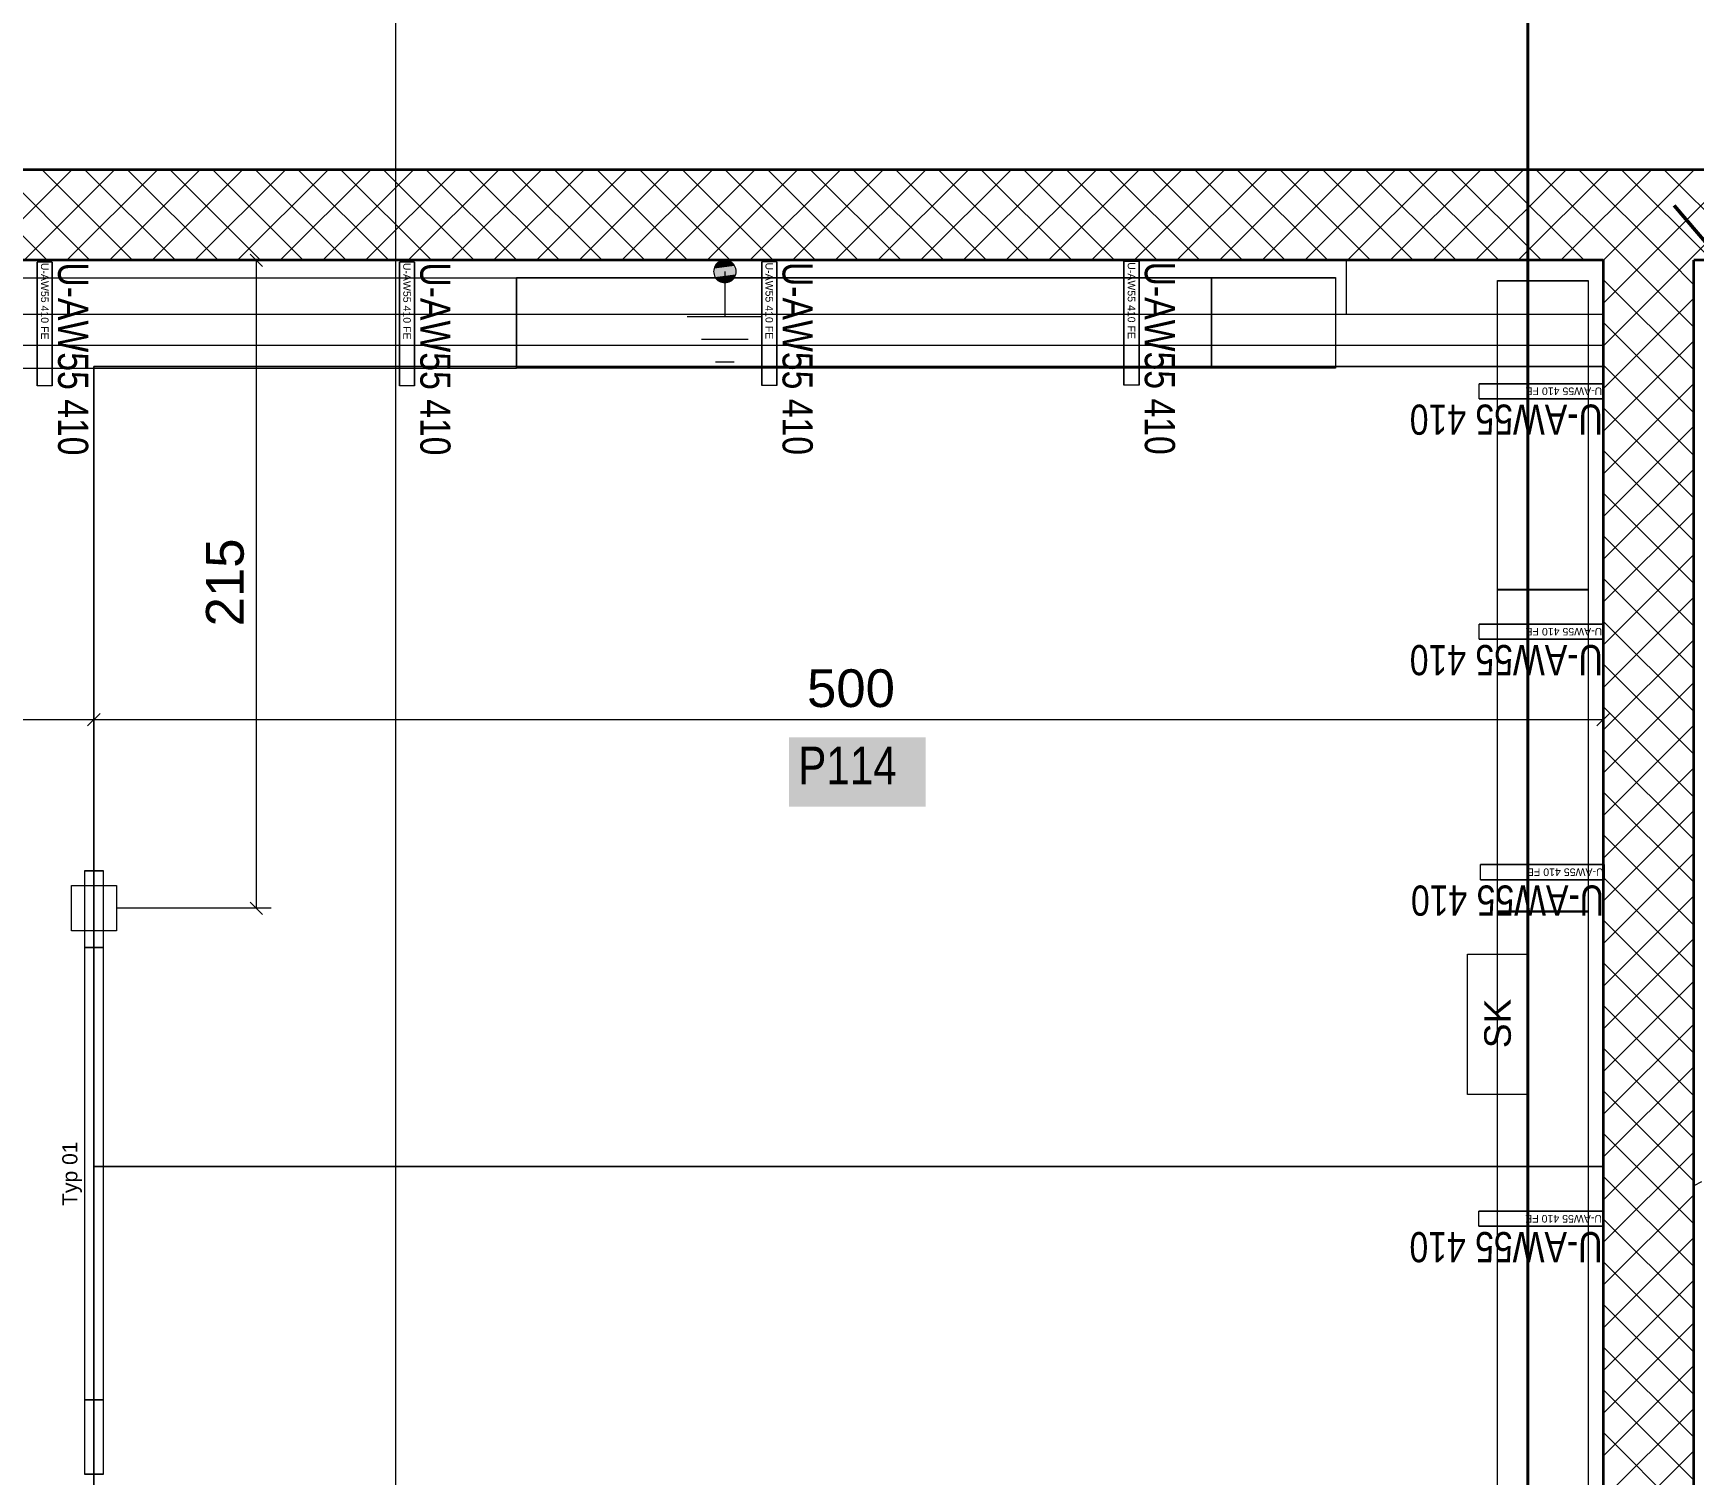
# Model space of a CAD drawing. Extents: x -1067 to 613, y -179 to 712.
# Drawn here: x -189.1 to -79.1, y 363.9 to 459.4 of the extents above; entities that cross this region are included whole.
import ezdxf
from ezdxf.lldxf.tags import DXFTag

# ---------------------------------------------------------------- set-up
doc = ezdxf.new("R2010")
doc.units = 0
doc.layers.get('0').update_dxf_attribs({"lineweight": 13})
for name, color, linetype, lineweight, true_color in [('A-____-MATC-OTLN', 7, 'Strichpunkt - Mittel', 40, 0x0080ff), ('A-DETL-____-OTLN', 5, 'Continuous', 9, 0x0000ff), ('EL01_VVV_Mass', 7, 'Continuous', 13, 0xb2b200), ('EL01_WAN_Leuchten', 7, 'Continuous', 13, 0x0080ff), ('EL01_WAN_Leuchtentyp', 7, 'Continuous', 13, 0x0099ff), ('EL01_WAN_Licht', 7, 'Continuous', 13, 0x0080ff), ('EL01_WAN_Potentialausgleich', 1, 'Continuous', 13, 0xff0000), ('EL01_WAN_Schlaufkasten', 1, 'Continuous', 13, 0xff0000), ('EL01_WAN_Trassen', 40, 'Continuous', 13, 0xffbf00), ('EL01_WAN_Trassen Befestigung', 7, 'Continuous', 13, 0xb2b200), ('X_Geometrie', 3, 'Continuous', 50, 0x00ff00)]:
    doc.layers.add(name, color=color, linetype=linetype, lineweight=lineweight, true_color=true_color)
for name, color, linetype, lineweight in [('A-FLOR-____-OTLN', 7, 'Continuous', 9), ('A-WALL-____-MCUT', 7, 'Continuous', 35), ('A-WALL-____-PATT', 7, 'Continuous', 35), ('C-PRKG-____-IDEN', 7, 'Continuous', 5), ('C-PRKG-____-OTLN', 7, 'Continuous', 9), ('S-GRID-____-OTLN', 7, 'Continuous', 5)]:
    doc.layers.add(name, color=color, linetype=linetype, lineweight=lineweight)
doc.styles.get("Standard").update_dxf_attribs({"font": 'arial.ttf'})
tags = doc.linetypes.add('_Rasterlinie_', pattern=[0.375, 0.2, -0.05, 0.075, -0.05]).pattern_tags.tags
tags[10:11] = [DXFTag(74, 4), DXFTag(75, 0), DXFTag(340, '0'), DXFTag(46, 1.0), DXFTag(50, 0.0), DXFTag(44, 0.0), DXFTag(45, 0.0)]
tags[8:9] = [DXFTag(74, 4), DXFTag(75, 0), DXFTag(340, '0'), DXFTag(46, 1.0), DXFTag(50, 0.0), DXFTag(44, 0.0), DXFTag(45, 0.0)]
tags[6:7] = [DXFTag(74, 4), DXFTag(75, 0), DXFTag(340, '0'), DXFTag(46, 1.0), DXFTag(50, 0.0), DXFTag(44, 0.0), DXFTag(45, 0.0)]
tags[4:5] = [DXFTag(74, 4), DXFTag(75, 0), DXFTag(340, '0'), DXFTag(46, 1.0), DXFTag(50, 0.0), DXFTag(44, 0.0), DXFTag(45, 0.0)]
tags = doc.linetypes.add('Gestrichelt', pattern=[0.1, 0.05, -0.05]).pattern_tags.tags
tags[6:7] = [DXFTag(74, 4), DXFTag(75, 0), DXFTag(340, '0'), DXFTag(46, 1.0), DXFTag(50, 0.0), DXFTag(44, 0.0), DXFTag(45, 0.0)]
tags[4:5] = [DXFTag(74, 4), DXFTag(75, 0), DXFTag(340, '0'), DXFTag(46, 1.0), DXFTag(50, 0.0), DXFTag(44, 0.0), DXFTag(45, 0.0)]
tags = doc.linetypes.add('Strichpunkt - Mittel', pattern=[0.35, 0.15, -0.1, 0, -0.1]).pattern_tags.tags
tags[10:11] = [DXFTag(74, 4), DXFTag(75, 0), DXFTag(340, '0'), DXFTag(46, 1.0), DXFTag(50, 0.0), DXFTag(44, 0.0), DXFTag(45, 0.0)]
tags[8:9] = [DXFTag(74, 4), DXFTag(75, 0), DXFTag(340, '0'), DXFTag(46, 1.0), DXFTag(50, 0.0), DXFTag(44, 0.0), DXFTag(45, 0.0)]
tags[6:7] = [DXFTag(74, 4), DXFTag(75, 0), DXFTag(340, '0'), DXFTag(46, 1.0), DXFTag(50, 0.0), DXFTag(44, 0.0), DXFTag(45, 0.0)]
tags[4:5] = [DXFTag(74, 4), DXFTag(75, 0), DXFTag(340, '0'), DXFTag(46, 1.0), DXFTag(50, 0.0), DXFTag(44, 0.0), DXFTag(45, 0.0)]

# ---------------------------------------------------------------- blocks, each defined once
blk = doc.blocks.new('Referenz-A0UNPC4Q6I', base_point=(-1062.18, -175.86))
at = {"layer": 'A-____-MATC-OTLN', "color": 0, "linetype": 'Strichpunkt - Mittel', "ltscale": 0.4}
blk.add_line((-90.1, 560.56), (-90.1, -171.09), dxfattribs=at)
at = {"layer": 'A-DETL-____-OTLN', "color": 0, "linetype": 'Gestrichelt', "ltscale": 0.13}
blk.add_line((-244.3, 438.76), (-85.1, 438.76), dxfattribs=at)
at = {"layer": 'A-FLOR-____-OTLN', "color": 0, "linetype": 'Continuous', "ltscale": 0.13}
for p, q in [((-85.1, 444.36), (-244.3, 444.36)), ((-102.1, 440.78), (-102.1, 444.36)), ((-85.1, 440.78), (-244.3, 440.78))]:
    blk.add_line(p, q, dxfattribs=at)
at = {"layer": 'A-WALL-____-MCUT', "color": 0, "linetype": 'Continuous', "ltscale": 0.35}
for p, q in [((178.3, 450.38), (-831.25, 450.38)), ((-85.1, 444.38), (-244.3, 444.38)), ((-85.1, 444.38), (-85.1, 205.78)), ((-79.1, 413.85), (-79.1, 444.38)), ((32.2, 444.38), (-79.1, 444.38)), ((-79.1, 288.58), (-79.1, 413.85))]:
    blk.add_line(p, q, dxfattribs=at)
at = {"layer": 'A-WALL-____-PATT', "color": 0, "linetype": 'Continuous', "lineweight": 9, "ltscale": 0.13}
for p, q in [((-188.19, 444.38), (-194.19, 450.38)), ((-192.55, 444.38), (-186.55, 450.38)), ((-185.36, 444.38), (-191.36, 450.38)), ((-189.72, 444.38), (-183.72, 450.38)), ((-182.53, 444.38), (-188.53, 450.38)), ((-186.89, 444.38), (-180.89, 450.38)), ((-179.7, 444.38), (-185.7, 450.38)), ((-184.07, 444.38), (-178.07, 450.38)), ((-176.87, 444.38), (-182.87, 450.38)), ((-181.24, 444.38), (-175.24, 450.38)), ((-174.05, 444.38), (-180.05, 450.38)), ((-178.41, 444.38), (-172.41, 450.38)), ((-171.22, 444.38), (-177.22, 450.38)), ((-175.58, 444.38), (-169.58, 450.38)), ((-168.39, 444.38), (-174.39, 450.38)), ((-172.75, 444.38), (-166.75, 450.38)), ((-165.56, 444.38), (-171.56, 450.38)), ((-169.92, 444.38), (-163.92, 450.38)), ((-162.73, 444.38), (-168.73, 450.38)), ((-167.09, 444.38), (-161.09, 450.38)), ((-159.9, 444.38), (-165.9, 450.38)), ((-164.27, 444.38), (-158.27, 450.38)), ((-157.08, 444.38), (-163.08, 450.38)), ((-161.44, 444.38), (-155.44, 450.38)), ((-154.25, 444.38), (-160.25, 450.38)), ((-158.61, 444.38), (-152.61, 450.38)), ((-151.42, 444.38), (-157.42, 450.38)), ((-155.78, 444.38), (-149.78, 450.38)), ((-148.59, 444.38), (-154.59, 450.38)), ((-152.95, 444.38), (-146.95, 450.38)), ((-145.76, 444.38), (-151.76, 450.38)), ((-150.12, 444.38), (-144.12, 450.38)), ((-142.93, 444.38), (-148.93, 450.38)), ((-147.3, 444.38), (-141.3, 450.38)), ((-140.1, 444.38), (-146.1, 450.38)), ((-144.47, 444.38), (-138.47, 450.38)), ((-137.28, 444.38), (-143.28, 450.38)), ((-141.64, 444.38), (-135.64, 450.38)), ((-134.45, 444.38), (-140.45, 450.38)), ((-138.81, 444.38), (-132.81, 450.38)), ((-131.62, 444.38), (-137.62, 450.38)), ((-135.98, 444.38), (-129.98, 450.38)), ((-128.79, 444.38), (-134.79, 450.38)), ((-133.15, 444.38), (-127.15, 450.38)), ((-125.96, 444.38), (-131.96, 450.38)), ((-130.33, 444.38), (-124.33, 450.38)), ((-123.13, 444.38), (-129.13, 450.38)), ((-127.5, 444.38), (-121.5, 450.38)), ((-120.31, 444.38), (-126.31, 450.38)), ((-124.67, 444.38), (-118.67, 450.38)), ((-117.48, 444.38), (-123.48, 450.38)), ((-121.84, 444.38), (-115.84, 450.38)), ((-114.65, 444.38), (-120.65, 450.38)), ((-119.01, 444.38), (-113.01, 450.38)), ((-111.82, 444.38), (-117.82, 450.38)), ((-116.18, 444.38), (-110.18, 450.38)), ((-108.99, 444.38), (-114.99, 450.38)), ((-113.35, 444.38), (-107.35, 450.38)), ((-106.16, 444.38), (-112.16, 450.38)), ((-110.53, 444.38), (-104.53, 450.38)), ((-103.34, 444.38), (-109.34, 450.38)), ((-107.7, 444.38), (-101.7, 450.38)), ((-100.51, 444.38), (-106.51, 450.38)), ((-104.87, 444.38), (-98.87, 450.38)), ((-97.68, 444.38), (-103.68, 450.38)), ((-102.04, 444.38), (-96.04, 450.38)), ((-94.85, 444.38), (-100.85, 450.38)), ((-99.21, 444.38), (-93.21, 450.38)), ((-92.02, 444.38), (-98.02, 450.38)), ((-96.38, 444.38), (-90.38, 450.38)), ((-89.19, 444.38), (-95.19, 450.38)), ((-93.56, 444.38), (-87.56, 450.38)), ((-86.36, 444.38), (-92.36, 450.38)), ((-90.73, 444.38), (-84.73, 450.38)), ((-83.54, 444.38), (-89.54, 450.38)), ((-87.9, 444.38), (-81.9, 450.38)), ((-80.71, 444.38), (-86.71, 450.38)), ((-85.07, 444.38), (-79.07, 450.38)), ((-77.88, 444.38), (-83.88, 450.38)), ((-82.24, 444.38), (-76.24, 450.38)), ((-75.05, 444.38), (-81.05, 450.38)), ((-79.41, 444.38), (-73.41, 450.38)), ((-85.1, 444.35), (-85.07, 444.38)), ((-85.1, 441.52), (-82.24, 444.38)), ((-85.1, 438.69), (-79.41, 444.38)), ((-79.1, 439.94), (-83.54, 444.38)), ((-79.1, 442.76), (-80.71, 444.38)), ((-79.1, 437.11), (-85.1, 443.11)), ((-85.1, 435.86), (-79.1, 441.86)), ((-79.1, 434.28), (-85.1, 440.28)), ((-85.1, 433.04), (-79.1, 439.04)), ((-79.1, 431.45), (-85.1, 437.45)), ((-85.1, 430.21), (-79.1, 436.21)), ((-79.1, 428.62), (-85.1, 434.62)), ((-85.1, 427.38), (-79.1, 433.38)), ((-79.1, 425.79), (-85.1, 431.79)), ((-85.1, 424.55), (-79.1, 430.55)), ((-79.1, 422.97), (-85.1, 428.97)), ((-85.1, 421.72), (-79.1, 427.72)), ((-79.1, 420.14), (-85.1, 426.14)), ((-85.1, 418.89), (-79.1, 424.89)), ((-79.1, 417.31), (-85.1, 423.31)), ((-85.1, 416.06), (-79.1, 422.06)), ((-79.1, 414.48), (-85.1, 420.48)), ((-85.1, 413.24), (-79.1, 419.24)), ((-79.1, 411.65), (-85.1, 417.65)), ((-85.1, 410.41), (-79.1, 416.41)), ((-79.1, 408.82), (-85.1, 414.82)), ((-85.1, 407.58), (-79.1, 413.58)), ((-79.1, 406), (-85.1, 412)), ((-85.1, 404.75), (-79.1, 410.75)), ((-79.1, 403.17), (-85.1, 409.17)), ((-85.1, 401.92), (-79.1, 407.92)), ((-79.1, 400.34), (-85.1, 406.34)), ((-85.1, 399.09), (-79.1, 405.09)), ((-79.1, 397.51), (-85.1, 403.51)), ((-85.1, 396.27), (-79.1, 402.27)), ((-79.1, 394.68), (-85.1, 400.68)), ((-85.1, 393.44), (-79.1, 399.44)), ((-79.1, 391.85), (-85.1, 397.85)), ((-85.1, 390.61), (-79.1, 396.61)), ((-79.1, 389.02), (-85.1, 395.02)), ((-85.1, 387.78), (-79.1, 393.78)), ((-79.1, 386.2), (-85.1, 392.2)), ((-85.1, 384.95), (-79.1, 390.95)), ((-79.1, 383.37), (-85.1, 389.37)), ((-85.1, 382.12), (-79.1, 388.12)), ((-79.1, 380.54), (-85.1, 386.54)), ((-85.1, 379.3), (-79.1, 385.3)), ((-79.1, 377.71), (-85.1, 383.71)), ((-78.58, 383.33), (-79.1, 383.07)), ((-85.1, 376.47), (-79.1, 382.47)), ((-79.1, 374.88), (-85.1, 380.88)), ((-85.1, 373.64), (-79.1, 379.64)), ((-79.1, 372.05), (-85.1, 378.05)), ((-85.1, 370.81), (-79.1, 376.81)), ((-79.1, 369.23), (-85.1, 375.23)), ((-85.1, 367.98), (-79.1, 373.98)), ((-79.1, 366.4), (-85.1, 372.4)), ((-85.1, 365.15), (-79.1, 371.15)), ((-79.1, 363.57), (-85.1, 369.57)), ((-85.1, 362.32), (-79.1, 368.32)), ((-79.1, 360.74), (-85.1, 366.74)), ((-85.1, 359.5), (-79.1, 365.5))]:
    blk.add_line(p, q, dxfattribs=at)
at = {"layer": 'C-PRKG-____-IDEN', "color": 7, "linetype": 'Continuous', "ltscale": 0.13, "true_color": 0xffffff}
for points in [[(-139.05, 408.19), (-129.98, 408.19), (-139.05, 412.78)], [(-129.98, 408.19), (-139.05, 412.78), (-129.98, 412.78)]]:
    blk.add_solid(points, dxfattribs=at)
at = {"layer": 'C-PRKG-____-OTLN', "color": 0, "linetype": 'Continuous', "ltscale": 0.13}
for p, q in [((-185.1, 437.34), (-185.1, 384.35)), ((-85.1, 437.34), (-185.1, 437.34)), ((-85.1, 437.34), (-185.1, 437.34)), ((-185.1, 437.34), (-185.1, 384.35)), ((-185.1, 384.35), (-185.1, 437.34)), ((-185.1, 437.34), (-85.1, 437.34)), ((-185.1, 437.34), (-185.1, 437.34)), ((-85.1, 437.34), (-85.1, 384.35)), ((-85.1, 437.34), (-85.1, 384.35)), ((-185.1, 384.35), (-185.1, 331.37)), ((-85.1, 384.35), (-185.1, 384.35)), ((-85.1, 384.35), (-185.1, 384.35)), ((-185.1, 384.35), (-185.1, 331.37)), ((-185.1, 331.37), (-185.1, 384.35)), ((-185.1, 384.35), (-85.1, 384.35)), ((-185.1, 384.35), (-185.1, 384.35)), ((-85.1, 384.35), (-185.1, 384.35)), ((-185.1, 384.35), (-85.1, 384.35)), ((-85.1, 384.35), (-185.1, 384.35)), ((-185.1, 384.35), (-185.1, 384.35)), ((-85.1, 384.35), (-85.1, 331.37)), ((-85.1, 384.35), (-85.1, 331.37))]:
    blk.add_line(p, q, dxfattribs=at)
at = {"layer": 'S-GRID-____-OTLN', "color": 0, "linetype": '_Rasterlinie_', "ltscale": 0.13}
blk.add_line((-165.1, -171.09), (-165.1, 546.38), dxfattribs=at)
at = {"layer": 'X_Geometrie', "color": 0, "linetype": 'Continuous', "ltscale": 0.5}
blk.add_line((-80.39, 448), (53.84, 290.35), dxfattribs=at)
at = {"layer": 'C-PRKG-____-IDEN', "color": 0, "linetype": 'Continuous', "ltscale": 0.13, "insert": (-138.43, 412.16), "char_height": 2.5, "attachment_point": 1}
blk.add_mtext('{\\W0.8;\\fArial;P114}', dxfattribs=at)
blk = doc.blocks.new('IfcObject-A0UNPC506I', base_point=(-188.85, 431.74))
at = {"layer": 'EL01_WAN_Trassen', "linetype": 'ByBlock', "lineweight": -2, "ltscale": 0.13}
for p, q in [((-187.85, 444.26), (-188.85, 444.26)), ((-187.85, 444.26), (-188.85, 444.26)), ((-188.85, 444.26), (-188.85, 436.06)), ((-188.85, 436.06), (-188.85, 444.26)), ((-188.85, 444.26), (-188.85, 444.26)), ((-187.85, 444.26), (-187.85, 436.06)), ((-187.85, 436.06), (-187.85, 444.26)), ((-187.85, 444.26), (-187.85, 444.26)), ((-187.85, 436.06), (-188.85, 436.06)), ((-187.85, 436.06), (-188.85, 436.06)), ((-188.85, 436.06), (-188.85, 436.06)), ((-187.85, 436.06), (-187.85, 436.06))]:
    blk.add_line(p, q, dxfattribs=at)
at = {"layer": 'EL01_WAN_Trassen', "lineweight": -2, "attachment_point": 1, "rotation": 270}
for s, insert, char_height in [('{\\fArial;U-AW55 410 FE}', (-188.1, 444.21), 0.5), ('{\\W0.8;\\fArial;U-AW55 410}', (-185.47, 444.24), 2)]:
    blk.add_mtext(s, dxfattribs=dict(at, insert=insert, char_height=char_height))
blk = doc.blocks.new('IfcObject-A0UNPC5A6I', base_point=(-97.54, 400.96))
at = {"layer": 'EL01_WAN_Trassen', "linetype": 'ByBlock', "lineweight": -2, "ltscale": 0.13}
for p, q in [((-93.22, 403.34), (-93.22, 404.34)), ((-93.22, 403.34), (-93.22, 404.34)), ((-85.02, 404.34), (-93.22, 404.34)), ((-93.22, 404.34), (-93.22, 404.34)), ((-93.22, 404.34), (-85.02, 404.34)), ((-85.02, 403.34), (-85.02, 404.34)), ((-85.02, 403.34), (-85.02, 404.34)), ((-85.02, 404.34), (-85.02, 404.34)), ((-85.02, 403.34), (-93.22, 403.34)), ((-93.22, 403.34), (-93.22, 403.34)), ((-93.22, 403.34), (-85.02, 403.34)), ((-85.02, 403.34), (-85.02, 403.34))]:
    blk.add_line(p, q, dxfattribs=at)
at = {"layer": 'EL01_WAN_Trassen', "lineweight": -2, "attachment_point": 1, "rotation": 180}
for s, insert, char_height in [('{\\fArial;U-AW55 410 FE}', (-85.07, 403.59), 0.5), ('{\\W0.8;\\fArial;U-AW55 410}', (-85.04, 400.96), 2)]:
    blk.add_mtext(s, dxfattribs=dict(at, insert=insert, char_height=char_height))
blk = doc.blocks.new('Kabelkanal-A0UNPC5G6I', base_point=(-92.1, 422.54))
at = {"color": 0, "linetype": 'ByBlock', "lineweight": -2, "ltscale": 0.13}
for p, q in [((-92.1, 443.01), (-92.1, 443.04)), ((-92.1, 422.57), (-92.1, 443.04)), ((-92.1, 443.04), (-86.1, 443.04)), ((-92.1, 422.54), (-92.1, 443.01)), ((-92.1, 443.01), (-86.1, 443.01)), ((-86.1, 443.01), (-86.1, 443.04)), ((-86.1, 443.04), (-86.1, 422.57)), ((-86.1, 443.01), (-86.1, 422.54)), ((-92.1, 422.54), (-92.1, 422.57)), ((-86.1, 422.57), (-92.1, 422.57)), ((-86.1, 422.54), (-92.1, 422.54)), ((-86.1, 422.54), (-86.1, 422.57))]:
    blk.add_line(p, q, dxfattribs=at)
blk = doc.blocks.new('Kabelkanal-A0UNPC6S6I', base_point=(-157.1, 437.22))
at = {"color": 0, "linetype": 'ByBlock', "lineweight": -2, "ltscale": 0.13}
for p, q in [((-157.1, 443.21), (-157.1, 443.24)), ((-157.1, 437.24), (-157.1, 443.24)), ((-157.1, 443.24), (-111.06, 443.24)), ((-157.1, 437.22), (-157.1, 443.21)), ((-157.1, 443.21), (-111.06, 443.21)), ((-111.06, 443.21), (-111.06, 443.24)), ((-111.06, 443.24), (-111.06, 437.24)), ((-111.06, 443.21), (-111.06, 437.22)), ((-157.1, 437.22), (-157.1, 437.24)), ((-111.06, 437.24), (-157.1, 437.24)), ((-111.06, 437.22), (-157.1, 437.22)), ((-111.06, 437.22), (-111.06, 437.24))]:
    blk.add_line(p, q, dxfattribs=at)
blk = doc.blocks.new('Kabelkanal-A0UNPC706I', base_point=(-92.1, 401.22))
at = {"color": 0, "linetype": 'ByBlock', "lineweight": -2, "ltscale": 0.13}
for p, q in [((-92.1, 422.54), (-92.1, 422.57)), ((-92.1, 401.25), (-92.1, 422.57)), ((-92.1, 422.57), (-86.1, 422.57)), ((-92.1, 401.22), (-92.1, 422.54)), ((-92.1, 422.54), (-86.1, 422.54)), ((-86.1, 422.54), (-86.1, 422.57)), ((-86.1, 422.57), (-86.1, 401.25)), ((-86.1, 422.54), (-86.1, 401.22)), ((-92.1, 401.22), (-92.1, 401.25)), ((-86.1, 401.25), (-92.1, 401.25)), ((-86.1, 401.22), (-92.1, 401.22)), ((-86.1, 401.22), (-86.1, 401.25))]:
    blk.add_line(p, q, dxfattribs=at)
blk = doc.blocks.new('Kabelkanal-A0UNPC7C6I', base_point=(-217.1, 437.21))
at = {"color": 0, "linetype": 'ByBlock', "lineweight": -2, "ltscale": 0.13}
for p, q in [((-217.1, 437.21), (-217.1, 443.21)), ((-217.1, 443.21), (-157.1, 443.21)), ((-157.1, 443.21), (-157.1, 437.21)), ((-157.1, 437.21), (-217.1, 437.21))]:
    blk.add_line(p, q, dxfattribs=at)
blk = doc.blocks.new('IfcObject-A0UNPC7O6I', base_point=(-97.63, 432.82))
at = {"layer": 'EL01_WAN_Trassen', "linetype": 'ByBlock', "lineweight": -2, "ltscale": 0.13}
for p, q in [((-93.31, 435.2), (-93.31, 436.2)), ((-93.31, 435.2), (-93.31, 436.2)), ((-85.11, 436.2), (-93.31, 436.2)), ((-93.31, 436.2), (-93.31, 436.2)), ((-93.31, 436.2), (-85.11, 436.2)), ((-85.11, 435.2), (-85.11, 436.2)), ((-85.11, 435.2), (-85.11, 436.2)), ((-85.11, 436.2), (-85.11, 436.2)), ((-85.11, 435.2), (-93.31, 435.2)), ((-93.31, 435.2), (-93.31, 435.2)), ((-93.31, 435.2), (-85.11, 435.2)), ((-85.11, 435.2), (-85.11, 435.2))]:
    blk.add_line(p, q, dxfattribs=at)
at = {"layer": 'EL01_WAN_Trassen', "lineweight": -2, "attachment_point": 1, "rotation": 180}
for s, insert, char_height in [('{\\fArial;U-AW55 410 FE}', (-85.16, 435.45), 0.5), ('{\\W0.8;\\fArial;U-AW55 410}', (-85.12, 432.82), 2)]:
    blk.add_mtext(s, dxfattribs=dict(at, insert=insert, char_height=char_height))
blk = doc.blocks.new('IfcObject-A0UNPC8M6I', base_point=(-97.63, 416.89))
at = {"layer": 'EL01_WAN_Trassen', "linetype": 'ByBlock', "lineweight": -2, "ltscale": 0.13}
for p, q in [((-93.31, 419.27), (-93.31, 420.27)), ((-93.31, 419.27), (-93.31, 420.27)), ((-85.11, 420.27), (-93.31, 420.27)), ((-93.31, 420.27), (-93.31, 420.27)), ((-93.31, 420.27), (-85.11, 420.27)), ((-85.11, 419.27), (-85.11, 420.27)), ((-85.11, 419.27), (-85.11, 420.27)), ((-85.11, 420.27), (-85.11, 420.27)), ((-85.11, 419.27), (-93.31, 419.27)), ((-93.31, 419.27), (-93.31, 419.27)), ((-93.31, 419.27), (-85.11, 419.27)), ((-85.11, 419.27), (-85.11, 419.27))]:
    blk.add_line(p, q, dxfattribs=at)
at = {"layer": 'EL01_WAN_Trassen', "lineweight": -2, "attachment_point": 1, "rotation": 180}
for s, insert, char_height in [('{\\fArial;U-AW55 410 FE}', (-85.16, 419.52), 0.5), ('{\\W0.8;\\fArial;U-AW55 410}', (-85.12, 416.89), 2)]:
    blk.add_mtext(s, dxfattribs=dict(at, insert=insert, char_height=char_height))
blk = doc.blocks.new('Kabelkanal-A0UNPC8U6I', base_point=(-92.1, 341.24))
at = {"color": 0, "linetype": 'ByBlock', "lineweight": -2, "ltscale": 0.13}
for p, q in [((-92.1, 401.22), (-92.1, 401.25)), ((-92.1, 341.26), (-92.1, 401.25)), ((-92.1, 401.25), (-86.1, 401.25)), ((-92.1, 341.24), (-92.1, 401.22)), ((-92.1, 401.22), (-86.1, 401.22)), ((-86.1, 401.22), (-86.1, 401.25)), ((-86.1, 401.25), (-86.1, 341.26)), ((-86.1, 401.22), (-86.1, 341.24)), ((-92.1, 341.24), (-92.1, 341.26)), ((-86.1, 341.26), (-92.1, 341.26)), ((-86.1, 341.24), (-92.1, 341.24)), ((-86.1, 341.24), (-86.1, 341.26))]:
    blk.add_line(p, q, dxfattribs=at)
blk = doc.blocks.new('IfcObject-A0UNPC8W6I', base_point=(-164.85, 431.74))
at = {"layer": 'EL01_WAN_Trassen', "linetype": 'ByBlock', "lineweight": -2, "ltscale": 0.13}
for p, q in [((-163.85, 444.26), (-164.85, 444.26)), ((-163.85, 444.26), (-164.85, 444.26)), ((-164.85, 444.26), (-164.85, 436.06)), ((-164.85, 436.06), (-164.85, 444.26)), ((-164.85, 444.26), (-164.85, 444.26)), ((-163.85, 444.26), (-163.85, 436.06)), ((-163.85, 436.06), (-163.85, 444.26)), ((-163.85, 444.26), (-163.85, 444.26)), ((-163.85, 436.06), (-164.85, 436.06)), ((-163.85, 436.06), (-164.85, 436.06)), ((-164.85, 436.06), (-164.85, 436.06)), ((-163.85, 436.06), (-163.85, 436.06))]:
    blk.add_line(p, q, dxfattribs=at)
at = {"layer": 'EL01_WAN_Trassen', "lineweight": -2, "attachment_point": 1, "rotation": 270}
for s, insert, char_height in [('{\\fArial;U-AW55 410 FE}', (-164.1, 444.21), 0.5), ('{\\W0.8;\\fArial;U-AW55 410}', (-161.47, 444.24), 2)]:
    blk.add_mtext(s, dxfattribs=dict(at, insert=insert, char_height=char_height))
blk = doc.blocks.new('IfcObject-A0UNPC986I', base_point=(-116.85, 431.78))
at = {"layer": 'EL01_WAN_Trassen', "linetype": 'ByBlock', "lineweight": -2, "ltscale": 0.13}
for p, q in [((-115.85, 444.3), (-116.85, 444.3)), ((-115.85, 444.3), (-116.85, 444.3)), ((-116.85, 444.3), (-116.85, 436.1)), ((-116.85, 436.1), (-116.85, 444.3)), ((-116.85, 444.3), (-116.85, 444.3)), ((-115.85, 444.3), (-115.85, 436.1)), ((-115.85, 436.1), (-115.85, 444.3)), ((-115.85, 444.3), (-115.85, 444.3)), ((-115.85, 436.1), (-116.85, 436.1)), ((-115.85, 436.1), (-116.85, 436.1)), ((-116.85, 436.1), (-116.85, 436.1)), ((-115.85, 436.1), (-115.85, 436.1))]:
    blk.add_line(p, q, dxfattribs=at)
at = {"layer": 'EL01_WAN_Trassen', "lineweight": -2, "attachment_point": 1, "rotation": 270}
for s, insert, char_height in [('{\\fArial;U-AW55 410 FE}', (-116.1, 444.25), 0.5), ('{\\W0.8;\\fArial;U-AW55 410}', (-113.47, 444.29), 2)]:
    blk.add_mtext(s, dxfattribs=dict(at, insert=insert, char_height=char_height))
blk = doc.blocks.new('IfcObject-A0UNPC9U6I', base_point=(-140.85, 431.76))
at = {"layer": 'EL01_WAN_Trassen', "linetype": 'ByBlock', "lineweight": -2, "ltscale": 0.13}
for p, q in [((-139.85, 444.28), (-140.85, 444.28)), ((-139.85, 444.28), (-140.85, 444.28)), ((-140.85, 444.28), (-140.85, 436.08)), ((-140.85, 436.08), (-140.85, 444.28)), ((-140.85, 444.28), (-140.85, 444.28)), ((-139.85, 444.28), (-139.85, 436.08)), ((-139.85, 436.08), (-139.85, 444.28)), ((-139.85, 444.28), (-139.85, 444.28)), ((-139.85, 436.08), (-140.85, 436.08)), ((-139.85, 436.08), (-140.85, 436.08)), ((-140.85, 436.08), (-140.85, 436.08)), ((-139.85, 436.08), (-139.85, 436.08))]:
    blk.add_line(p, q, dxfattribs=at)
at = {"layer": 'EL01_WAN_Trassen', "lineweight": -2, "attachment_point": 1, "rotation": 270}
for s, insert, char_height in [('{\\fArial;U-AW55 410 FE}', (-140.1, 444.23), 0.5), ('{\\W0.8;\\fArial;U-AW55 410}', (-137.47, 444.27), 2)]:
    blk.add_mtext(s, dxfattribs=dict(at, insert=insert, char_height=char_height))
blk = doc.blocks.new('Kabelkanal-A0UNPCA06I', base_point=(-111.06, 437.22))
at = {"color": 0, "linetype": 'ByBlock', "lineweight": -2, "ltscale": 0.13}
for p, q in [((-111.06, 443.21), (-111.06, 443.24)), ((-111.06, 437.24), (-111.06, 443.24)), ((-111.06, 443.24), (-102.84, 443.24)), ((-111.06, 437.22), (-111.06, 443.21)), ((-111.06, 443.21), (-102.84, 443.21)), ((-102.84, 443.21), (-102.84, 443.24)), ((-102.84, 443.24), (-102.84, 437.24)), ((-102.84, 443.21), (-102.84, 437.22)), ((-111.06, 437.22), (-111.06, 437.24)), ((-102.84, 437.24), (-111.06, 437.24)), ((-102.84, 437.22), (-111.06, 437.22)), ((-102.84, 437.22), (-102.84, 437.24))]:
    blk.add_line(p, q, dxfattribs=at)
blk = doc.blocks.new('IfcObject-A0UNPCA46I', base_point=(-97.65, 378))
at = {"layer": 'EL01_WAN_Trassen', "linetype": 'ByBlock', "lineweight": -2, "ltscale": 0.13}
for p, q in [((-93.33, 380.38), (-93.33, 381.38)), ((-93.33, 380.38), (-93.33, 381.38)), ((-85.13, 381.38), (-93.33, 381.38)), ((-93.33, 381.38), (-93.33, 381.38)), ((-93.33, 381.38), (-85.13, 381.38)), ((-85.13, 380.38), (-85.13, 381.38)), ((-85.13, 380.38), (-85.13, 381.38)), ((-85.13, 381.38), (-85.13, 381.38)), ((-85.13, 380.38), (-93.33, 380.38)), ((-93.33, 380.38), (-93.33, 380.38)), ((-93.33, 380.38), (-85.13, 380.38)), ((-85.13, 380.38), (-85.13, 380.38))]:
    blk.add_line(p, q, dxfattribs=at)
at = {"layer": 'EL01_WAN_Trassen', "lineweight": -2, "attachment_point": 1, "rotation": 180}
for s, insert, char_height in [('{\\fArial;U-AW55 410 FE}', (-85.18, 380.63), 0.5), ('{\\W0.8;\\fArial;U-AW55 410}', (-85.14, 378), 2)]:
    blk.add_mtext(s, dxfattribs=dict(at, insert=insert, char_height=char_height))
blk = doc.blocks.new('Maß-A0UNPCDM6I', base_point=(-185.51, 404.45))
at = {"color": 0, "lineweight": -2}
for p, q in [((-85.09, 412.94), (-85.09, 444.38)), ((-185.09, 414.94), (-185.09, 404.45)), ((-185.51, 413.53), (-184.68, 414.36)), ((-85.09, 413.94), (-185.09, 413.94)), ((-85.51, 413.53), (-84.68, 414.36))]:
    blk.add_line(p, q, dxfattribs=at)
at = {"color": 0, "lineweight": -2, "insert": (-137.85, 417.28), "char_height": 2.5, "attachment_point": 1}
blk.add_mtext('{\\fArial;500}', dxfattribs=at)
blk = doc.blocks.new('Maß-A0UNPCNS6I', base_point=(-285.51, 404.45))
at = {"color": 0, "lineweight": -2}
for p, q in [((-285.09, 414.94), (-285.09, 404.47)), ((-185.09, 414.94), (-185.09, 404.45)), ((-285.51, 413.53), (-284.68, 414.36)), ((-185.09, 413.94), (-285.09, 413.94)), ((-185.51, 413.53), (-184.68, 414.36))]:
    blk.add_line(p, q, dxfattribs=at)
at = {"color": 0, "lineweight": -2, "insert": (-237.85, 417.28), "char_height": 2.5, "attachment_point": 1}
blk.add_mtext('{\\fArial;500}', dxfattribs=at)
blk = doc.blocks.new('Kabelkanal-A0UNPCY46I', base_point=(-185.69, 363.93))
at = {"color": 0, "linetype": 'ByBlock', "lineweight": -2, "ltscale": 0.13}
for p, q in [((-185.69, 403.92), (-185.69, 403.95)), ((-185.69, 403.95), (-184.49, 403.95)), ((-185.69, 363.95), (-185.69, 403.95)), ((-185.69, 403.92), (-184.49, 403.92)), ((-185.69, 363.93), (-185.69, 403.92)), ((-184.49, 403.92), (-184.49, 403.95)), ((-184.49, 403.95), (-184.49, 363.95)), ((-184.49, 403.92), (-184.49, 363.93)), ((-185.69, 363.93), (-185.69, 363.95)), ((-184.49, 363.95), (-185.69, 363.95)), ((-184.49, 363.93), (-185.69, 363.93)), ((-184.49, 363.93), (-184.49, 363.95))]:
    blk.add_line(p, q, dxfattribs=at)
blk = doc.blocks.new('Erdungs-Anschluss-A0UNPCZM6I', base_point=(-145.79, 437.63))
at = {"color": 0, "linetype": 'ByBlock', "lineweight": -2, "ltscale": 0.13}
for p, q in [((-144.03, 443.73), (-144.04, 443.63)), ((-144.04, 443.63), (-144.03, 443.54)), ((-144.01, 443.83), (-144.03, 443.73)), ((-144.03, 443.54), (-144.01, 443.44)), ((-143.98, 443.92), (-144.01, 443.83)), ((-144.01, 443.44), (-143.98, 443.35)), ((-143.94, 444.01), (-143.98, 443.92)), ((-143.88, 444.09), (-143.94, 444.01)), ((-143.82, 444.16), (-143.88, 444.09)), ((-143.75, 444.23), (-143.82, 444.16)), ((-143.66, 444.28), (-143.75, 444.23)), ((-143.58, 444.32), (-143.66, 444.28)), ((-143.49, 444.35), (-143.58, 444.32)), ((-143.39, 444.37), (-143.49, 444.35)), ((-143.29, 444.38), (-143.39, 444.37)), ((-143.2, 444.37), (-143.29, 444.38)), ((-143.29, 443.63), (-143.29, 440.63)), ((-143.1, 444.35), (-143.2, 444.37)), ((-143.01, 444.32), (-143.1, 444.35)), ((-142.92, 444.28), (-143.01, 444.32)), ((-142.84, 444.23), (-142.92, 444.28)), ((-142.77, 444.16), (-142.84, 444.23)), ((-142.7, 444.09), (-142.77, 444.16)), ((-142.65, 444.01), (-142.7, 444.09)), ((-142.6, 443.92), (-142.65, 444.01)), ((-142.57, 443.83), (-142.6, 443.92)), ((-142.6, 443.35), (-142.57, 443.44)), ((-142.55, 443.73), (-142.57, 443.83)), ((-142.57, 443.44), (-142.55, 443.54)), ((-142.55, 443.63), (-142.55, 443.73)), ((-142.55, 443.54), (-142.55, 443.63)), ((-143.98, 443.35), (-143.94, 443.26)), ((-143.94, 443.26), (-143.88, 443.18)), ((-143.88, 443.18), (-143.82, 443.11)), ((-143.82, 443.11), (-143.75, 443.04)), ((-143.75, 443.04), (-143.66, 442.99)), ((-143.66, 442.99), (-143.58, 442.95)), ((-143.58, 442.95), (-143.49, 442.92)), ((-143.49, 442.92), (-143.39, 442.9)), ((-143.39, 442.9), (-143.29, 442.89)), ((-143.29, 442.89), (-143.2, 442.9)), ((-143.2, 442.9), (-143.1, 442.92)), ((-143.1, 442.92), (-143.01, 442.95)), ((-143.01, 442.95), (-142.92, 442.99)), ((-142.92, 442.99), (-142.84, 443.04)), ((-142.84, 443.04), (-142.77, 443.11)), ((-142.77, 443.11), (-142.7, 443.18)), ((-142.7, 443.18), (-142.65, 443.26)), ((-142.65, 443.26), (-142.6, 443.35)), ((-140.79, 440.63), (-145.79, 440.63)), ((-141.74, 439.13), (-144.84, 439.13)), ((-142.67, 437.63), (-143.92, 437.63))]:
    blk.add_line(p, q, dxfattribs=at)
for points in [[(-142.55, 443.63), (-144.04, 443.63), (-142.57, 443.83)], [(-144.04, 443.63), (-142.57, 443.83), (-144.01, 443.83)], [(-144.01, 443.44), (-142.55, 443.63), (-144.04, 443.63)], [(-142.57, 443.83), (-144.01, 443.83), (-142.65, 444.01)], [(-144.01, 443.83), (-142.65, 444.01), (-143.94, 444.01)], [(-142.57, 443.44), (-144.01, 443.44), (-142.55, 443.63)], [(-143.94, 443.26), (-142.57, 443.44), (-144.01, 443.44)], [(-142.65, 444.01), (-143.94, 444.01), (-142.77, 444.16)], [(-143.94, 444.01), (-142.77, 444.16), (-143.82, 444.16)], [(-142.65, 443.26), (-143.94, 443.26), (-142.57, 443.44)], [(-142.77, 444.16), (-143.82, 444.16), (-142.92, 444.28)], [(-143.82, 444.16), (-142.92, 444.28), (-143.66, 444.28)], [(-142.92, 444.28), (-143.66, 444.28), (-143.1, 444.35)], [(-143.66, 444.28), (-143.1, 444.35), (-143.49, 444.35)], [(-143.1, 444.35), (-143.49, 444.35), (-143.29, 444.38)], [(-143.82, 443.11), (-142.65, 443.26), (-143.94, 443.26)], [(-142.77, 443.11), (-143.82, 443.11), (-142.65, 443.26)], [(-143.66, 442.99), (-142.77, 443.11), (-143.82, 443.11)], [(-142.92, 442.99), (-143.66, 442.99), (-142.77, 443.11)], [(-143.49, 442.92), (-142.92, 442.99), (-143.66, 442.99)], [(-143.1, 442.92), (-143.49, 442.92), (-142.92, 442.99)], [(-143.29, 442.89), (-143.1, 442.92), (-143.49, 442.92)]]:
    blk.add_solid(points, dxfattribs=at)
blk = doc.blocks.new('LED-Langfeldleuchte 37W-A0UNPD0Q6I', base_point=(-185.69, 368.87))
at = {"color": 0, "linetype": 'ByBlock', "lineweight": -2, "ltscale": 0.13}
for p, q in [((-185.69, 398.86), (-185.69, 398.87)), ((-185.69, 368.88), (-185.69, 398.87)), ((-185.69, 398.87), (-184.49, 398.87)), ((-185.69, 368.87), (-185.69, 398.86)), ((-185.69, 398.86), (-184.49, 398.86)), ((-184.49, 398.86), (-184.49, 398.87)), ((-184.49, 398.87), (-184.49, 368.88)), ((-184.49, 398.86), (-184.49, 368.87)), ((-185.69, 368.87), (-185.69, 368.88)), ((-184.49, 368.88), (-185.69, 368.88)), ((-184.49, 368.87), (-185.69, 368.87)), ((-184.49, 368.87), (-184.49, 368.88))]:
    blk.add_line(p, q, dxfattribs=at)
blk = doc.blocks.new('Bemerkung 1-A0UNPD0S6I', base_point=(-187.19, 381.73))
at = {"color": 0, "lineweight": -2, "insert": (-187.19, 381.73), "char_height": 1, "attachment_point": 1, "rotation": 90}
blk.add_mtext('{\\fArial;Typ 01}', dxfattribs=at)
blk = doc.blocks.new('Maß-A0UNPD9I6I', base_point=(-183.6, 401.04))
at = {"color": 0, "lineweight": -2}
for p, q in [((-173.92, 443.97), (-174.75, 444.79)), ((-175.34, 444.38), (-85.1, 444.38)), ((-174.34, 444.38), (-174.34, 401.45)), ((-173.92, 401.04), (-174.75, 401.86)), ((-173.34, 401.45), (-183.59, 401.45))]:
    blk.add_line(p, q, dxfattribs=at)
at = {"color": 0, "lineweight": -2, "insert": (-177.67, 420.12), "char_height": 2.5, "attachment_point": 1, "rotation": 90}
blk.add_mtext('{\\fArial;215}', dxfattribs=at)
blk = doc.blocks.new('Deckendose UP-A0UNPDBC6I', base_point=(-186.6, 399.95))
at = {"color": 0, "lineweight": -2}
for p, q in [((-186.59, 399.95), (-186.59, 402.95)), ((-186.59, 402.95), (-183.59, 402.95)), ((-183.59, 402.95), (-183.59, 399.95)), ((-183.59, 399.95), (-186.59, 399.95))]:
    blk.add_line(p, q, dxfattribs=at)
blk = doc.blocks.new('Schlaufkasten Decke (multi)-A0UNPDBK6I', base_point=(-94.1, 389.12))
at = {"color": 0, "linetype": 'ByBlock', "lineweight": -2, "ltscale": 0.13}
for p, q in [((-94.1, 398.4), (-90.1, 398.4)), ((-94.1, 389.12), (-94.1, 398.4)), ((-90.1, 398.4), (-90.1, 389.12)), ((-90.1, 389.12), (-94.1, 389.12))]:
    blk.add_line(p, q, dxfattribs=at)
at = {"color": 0, "linetype": 'ByBlock', "lineweight": -2, "ltscale": 0.13, "insert": (-92.98, 392.18), "char_height": 1.76, "attachment_point": 1, "rotation": 90}
blk.add_mtext('{\\fArial;SK}', dxfattribs=at)

msp = doc.modelspace()

# ---------------------------------------------------------------- block references
at = {"color": 9, "lineweight": 25, "ltscale": 0.25, "true_color": 0xc0c0c0}
msp.add_blockref('Referenz-A0UNPC4Q6I', (-1062.18, -175.86), dxfattribs=at)
at = {"layer": 'EL01_VVV_Mass', "linetype": 'Continuous', "ltscale": 0.13}
for name, p in [('Maß-A0UNPD9I6I', (-183.6, 401.04)), ('Maß-A0UNPCDM6I', (-185.51, 404.45)), ('Maß-A0UNPCNS6I', (-285.51, 404.45))]:
    msp.add_blockref(name, p, dxfattribs=at)
at = {"layer": 'EL01_WAN_Leuchten', "ltscale": 0.13}
for name, p in [('Kabelkanal-A0UNPCY46I', (-185.69, 363.93)), ('LED-Langfeldleuchte 37W-A0UNPD0Q6I', (-185.69, 368.87))]:
    msp.add_blockref(name, p, dxfattribs=at)
at = {"layer": 'EL01_WAN_Leuchtentyp', "ltscale": 0.13}
msp.add_blockref('Bemerkung 1-A0UNPD0S6I', (-187.19, 381.73), dxfattribs=at)
at = {"layer": 'EL01_WAN_Licht', "linetype": 'Continuous', "ltscale": 0.13}
msp.add_blockref('Deckendose UP-A0UNPDBC6I', (-186.6, 399.95), dxfattribs=at)
at = {"layer": 'EL01_WAN_Potentialausgleich', "linetype": 'ByBlock', "ltscale": 0.13}
msp.add_blockref('Erdungs-Anschluss-A0UNPCZM6I', (-145.79, 437.63), dxfattribs=at)
at = {"layer": 'EL01_WAN_Schlaufkasten', "ltscale": 0.13}
msp.add_blockref('Schlaufkasten Decke (multi)-A0UNPDBK6I', (-94.1, 389.12), dxfattribs=at)
at = {"layer": 'EL01_WAN_Trassen', "ltscale": 0.13}
for name, p in [('Kabelkanal-A0UNPC7C6I', (-217.1, 437.21)), ('Kabelkanal-A0UNPC6S6I', (-157.1, 437.22)), ('Kabelkanal-A0UNPCA06I', (-111.06, 437.22)), ('Kabelkanal-A0UNPC5G6I', (-92.1, 422.54)), ('Kabelkanal-A0UNPC706I', (-92.1, 401.22)), ('Kabelkanal-A0UNPC8U6I', (-92.1, 341.24))]:
    msp.add_blockref(name, p, dxfattribs=at)
at = {"layer": 'EL01_WAN_Trassen Befestigung', "ltscale": 0.13}
for name, p in [('IfcObject-A0UNPC506I', (-188.85, 431.74)), ('IfcObject-A0UNPC8W6I', (-164.85, 431.74)), ('IfcObject-A0UNPC9U6I', (-140.85, 431.76)), ('IfcObject-A0UNPC986I', (-116.85, 431.78)), ('IfcObject-A0UNPC7O6I', (-97.63, 432.82)), ('IfcObject-A0UNPC8M6I', (-97.63, 416.89)), ('IfcObject-A0UNPC5A6I', (-97.54, 400.96)), ('IfcObject-A0UNPCA46I', (-97.65, 378))]:
    msp.add_blockref(name, p, dxfattribs=at)

doc.saveas('drawing.dxf')
